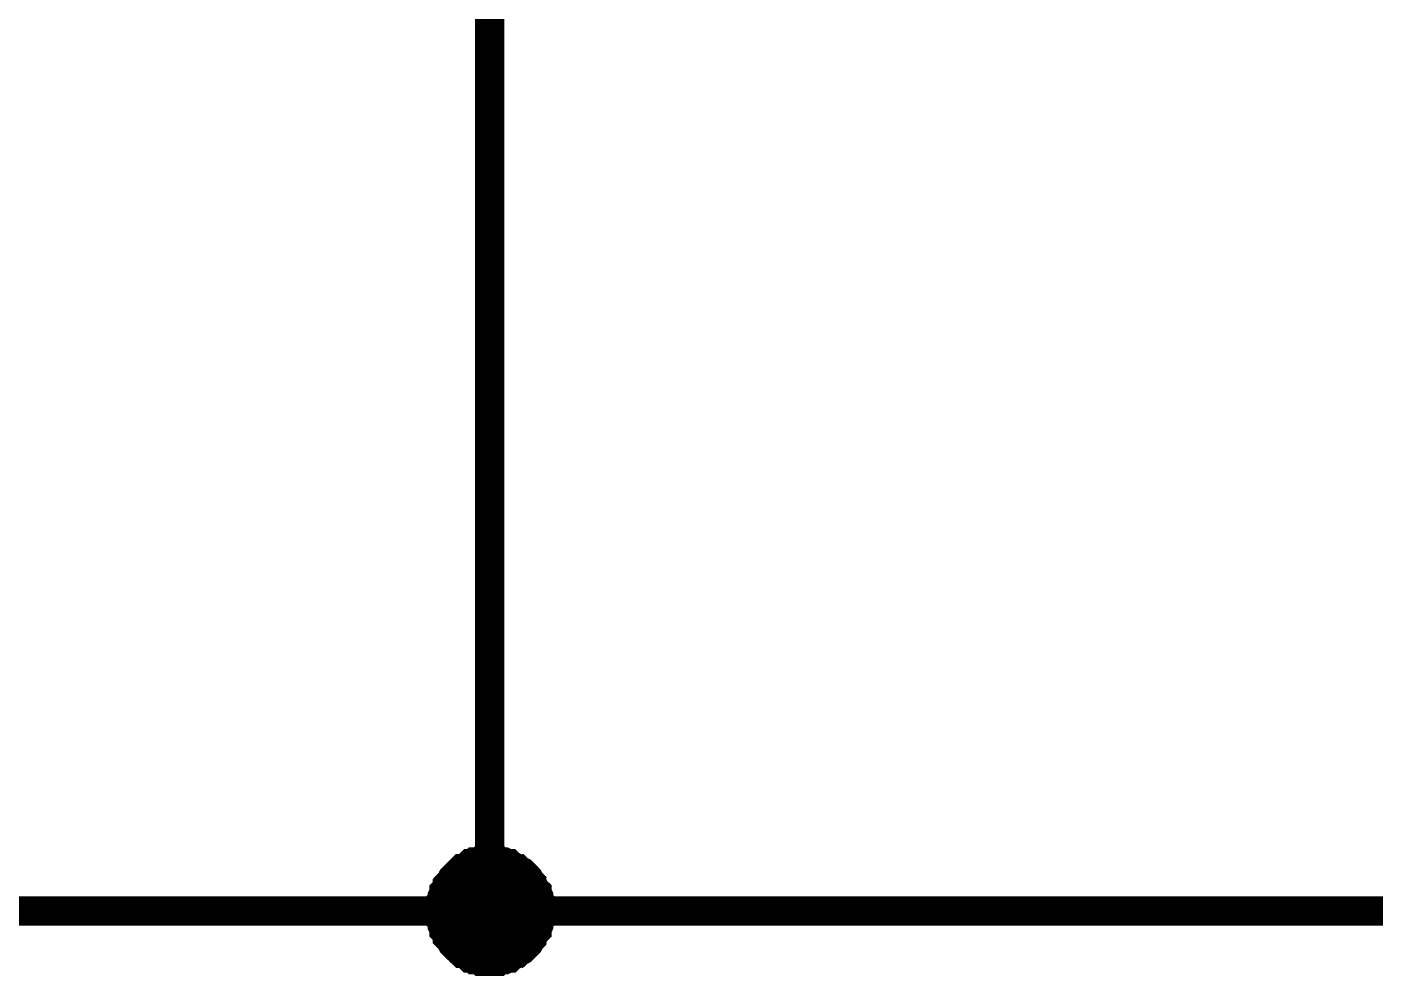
# Model space of a CAD drawing. Header units: millimetres. Extents: x -2024 to 917, y -725 to 13.
# Drawn here: x 332.43 to 346.15, y -219.45 to -209.79 of the extents above; entities that cross this region are included whole.
import ezdxf

# ---------------------------------------------------------------- set-up
doc = ezdxf.new("R2010")
doc.units = ezdxf.units.MM
doc.layers.add('Sheet', color=255, linetype='Continuous')

msp = doc.modelspace()

# ---------------------------------------------------------------- linework, layer by layer
at = {"layer": 'Sheet'}
for points, const_width in [([(277.171, -205.047), (277.171, -218.791), (292.167, -218.791), (307.162, -218.791), (319.658, -218.791), (337.136, -218.791)], 0.3), ([(337.136, -208.789), (337.136, -218.791), (352.131, -218.791), (352.131, -205.047)], 0.3), ([(336.639, -218.791), (336.639, -218.758), (336.639, -218.741), (336.639, -218.708), (336.656, -218.692), (336.656, -218.658), (336.656, -218.642), (336.673, -218.609), (336.673, -218.592), (336.689, -218.576), (336.706, -218.542), (336.706, -218.526), (336.722, -218.509), (336.739, -218.493), (336.755, -218.46), (336.772, -218.443), (336.788, -218.427), (336.805, -218.41), (336.822, -218.393), (336.838, -218.377), (336.855, -218.36), (336.871, -218.36), (336.904, -218.344), (336.921, -218.327), (336.937, -218.311), (336.97, -218.311), (336.987, -218.294), (337.004, -218.294), (337.037, -218.294), (337.053, -218.278), (337.086, -218.278), (337.103, -218.278), (337.136, -218.278)], 0.3), ([(336.639, -218.791), (336.639, -218.758), (336.639, -218.741), (336.639, -218.708), (336.656, -218.692), (336.656, -218.658), (336.656, -218.642), (336.673, -218.609), (336.673, -218.592), (336.689, -218.576), (336.706, -218.542), (336.706, -218.526), (336.722, -218.509), (336.739, -218.493), (336.755, -218.46), (336.772, -218.443), (336.788, -218.427), (336.805, -218.41), (336.822, -218.393), (336.838, -218.377), (336.855, -218.36), (336.871, -218.36), (336.904, -218.344), (336.921, -218.327), (336.937, -218.311), (336.97, -218.311), (336.987, -218.294), (337.004, -218.294), (337.037, -218.294), (337.053, -218.278), (337.086, -218.278), (337.103, -218.278), (337.136, -218.278)], 0.3), ([(336.639, -218.791), (336.639, -218.758), (336.639, -218.741), (336.639, -218.708), (336.656, -218.692), (336.656, -218.658), (336.656, -218.642), (336.673, -218.609), (336.673, -218.592), (336.689, -218.576), (336.706, -218.542), (336.706, -218.526), (336.722, -218.509), (336.739, -218.493), (336.755, -218.46), (336.772, -218.443), (336.788, -218.427), (336.805, -218.41), (336.822, -218.393), (336.838, -218.377), (336.855, -218.36), (336.871, -218.36), (336.904, -218.344), (336.921, -218.327), (336.937, -218.311), (336.97, -218.311), (336.987, -218.294), (337.004, -218.294), (337.037, -218.294), (337.053, -218.278), (337.086, -218.278), (337.103, -218.278), (337.136, -218.278)], 0.3), ([(336.639, -218.791), (336.639, -218.758), (336.639, -218.741), (336.639, -218.708), (336.656, -218.692), (336.656, -218.658), (336.656, -218.642), (336.673, -218.609), (336.673, -218.592), (336.689, -218.576), (336.706, -218.542), (336.706, -218.526), (336.722, -218.509), (336.739, -218.493), (336.755, -218.46), (336.772, -218.443), (336.788, -218.427), (336.805, -218.41), (336.822, -218.393), (336.838, -218.377), (336.855, -218.36), (336.871, -218.36), (336.904, -218.344), (336.921, -218.327), (336.937, -218.311), (336.97, -218.311), (336.987, -218.294), (337.004, -218.294), (337.037, -218.294), (337.053, -218.278), (337.086, -218.278), (337.103, -218.278), (337.136, -218.278)], 0.3), ([(336.639, -218.791), (336.639, -218.758), (336.639, -218.741), (336.639, -218.708), (336.656, -218.692), (336.656, -218.658), (336.656, -218.642), (336.673, -218.609), (336.673, -218.592), (336.689, -218.576), (336.706, -218.542), (336.706, -218.526), (336.722, -218.509), (336.739, -218.493), (336.755, -218.46), (336.772, -218.443), (336.788, -218.427), (336.805, -218.41), (336.822, -218.393), (336.838, -218.377), (336.855, -218.36), (336.871, -218.36), (336.904, -218.344), (336.921, -218.327), (336.937, -218.311), (336.97, -218.311), (336.987, -218.294), (337.004, -218.294), (337.037, -218.294), (337.053, -218.278), (337.086, -218.278), (337.103, -218.278), (337.136, -218.278)], 0.0991), ([(336.639, -218.791), (336.639, -218.758), (336.639, -218.741), (336.639, -218.708), (336.656, -218.692), (336.656, -218.658), (336.656, -218.642), (336.673, -218.609), (336.673, -218.592), (336.689, -218.576), (336.706, -218.542), (336.706, -218.526), (336.722, -218.509), (336.739, -218.493), (336.755, -218.46), (336.772, -218.443), (336.788, -218.427), (336.805, -218.41), (336.822, -218.393), (336.838, -218.377), (336.855, -218.36), (336.871, -218.36), (336.904, -218.344), (336.921, -218.327), (336.937, -218.311), (336.97, -218.311), (336.987, -218.294), (337.004, -218.294), (337.037, -218.294), (337.053, -218.278), (337.086, -218.278), (337.103, -218.278), (337.136, -218.278)], 0.0991), ([(336.639, -218.791), (336.639, -218.758), (336.639, -218.741), (336.639, -218.708), (336.656, -218.692), (336.656, -218.658), (336.656, -218.642), (336.673, -218.609), (336.673, -218.592), (336.689, -218.576), (336.706, -218.542), (336.706, -218.526), (336.722, -218.509), (336.739, -218.493), (336.755, -218.46), (336.772, -218.443), (336.788, -218.427), (336.805, -218.41), (336.822, -218.393), (336.838, -218.377), (336.855, -218.36), (336.871, -218.36), (336.904, -218.344), (336.921, -218.327), (336.937, -218.311), (336.97, -218.311), (336.987, -218.294), (337.004, -218.294), (337.037, -218.294), (337.053, -218.278), (337.086, -218.278), (337.103, -218.278), (337.136, -218.278)], 0.0991), ([(336.639, -218.791), (336.639, -218.758), (336.639, -218.741), (336.639, -218.708), (336.656, -218.692), (336.656, -218.658), (336.656, -218.642), (336.673, -218.609), (336.673, -218.592), (336.689, -218.576), (336.706, -218.542), (336.706, -218.526), (336.722, -218.509), (336.739, -218.493), (336.755, -218.46), (336.772, -218.443), (336.788, -218.427), (336.805, -218.41), (336.822, -218.393), (336.838, -218.377), (336.855, -218.36), (336.871, -218.36), (336.904, -218.344), (336.921, -218.327), (336.937, -218.311), (336.97, -218.311), (336.987, -218.294), (337.004, -218.294), (337.037, -218.294), (337.053, -218.278), (337.086, -218.278), (337.103, -218.278), (337.136, -218.278)], 0.0991), ([(337.136, -218.278), (337.136, -218.278)], 0.3), ([(337.136, -218.278), (337.169, -218.278), (337.186, -218.278), (337.219, -218.278), (337.235, -218.294), (337.268, -218.294), (337.285, -218.294), (337.318, -218.311), (337.335, -218.311), (337.351, -218.327), (337.384, -218.344), (337.401, -218.36), (337.417, -218.36), (337.434, -218.377), (337.467, -218.393), (337.484, -218.41), (337.5, -218.427), (337.517, -218.443), (337.533, -218.46), (337.55, -218.493), (337.566, -218.509), (337.566, -218.526), (337.583, -218.542), (337.599, -218.576), (337.616, -218.592), (337.616, -218.609), (337.633, -218.642), (337.633, -218.658), (337.633, -218.692), (337.649, -218.708), (337.649, -218.741), (337.649, -218.758), (337.649, -218.791)], 0.3), ([(337.136, -218.278), (337.136, -218.278)], 0.3), ([(337.136, -218.278), (337.169, -218.278), (337.186, -218.278), (337.219, -218.278), (337.235, -218.294), (337.268, -218.294), (337.285, -218.294), (337.318, -218.311), (337.335, -218.311), (337.351, -218.327), (337.384, -218.344), (337.401, -218.36), (337.417, -218.36), (337.434, -218.377), (337.467, -218.393), (337.484, -218.41), (337.5, -218.427), (337.517, -218.443), (337.533, -218.46), (337.55, -218.493), (337.566, -218.509), (337.566, -218.526), (337.583, -218.542), (337.599, -218.576), (337.616, -218.592), (337.616, -218.609), (337.633, -218.642), (337.633, -218.658), (337.633, -218.692), (337.649, -218.708), (337.649, -218.741), (337.649, -218.758), (337.649, -218.791)], 0.3), ([(337.136, -218.278), (337.136, -218.278)], 0.3), ([(337.136, -218.278), (337.169, -218.278), (337.186, -218.278), (337.219, -218.278), (337.235, -218.294), (337.268, -218.294), (337.285, -218.294), (337.318, -218.311), (337.335, -218.311), (337.351, -218.327), (337.384, -218.344), (337.401, -218.36), (337.417, -218.36), (337.434, -218.377), (337.467, -218.393), (337.484, -218.41), (337.5, -218.427), (337.517, -218.443), (337.533, -218.46), (337.55, -218.493), (337.566, -218.509), (337.566, -218.526), (337.583, -218.542), (337.599, -218.576), (337.616, -218.592), (337.616, -218.609), (337.633, -218.642), (337.633, -218.658), (337.633, -218.692), (337.649, -218.708), (337.649, -218.741), (337.649, -218.758), (337.649, -218.791)], 0.3), ([(337.136, -218.278), (337.136, -218.278)], 0.3), ([(337.136, -218.278), (337.169, -218.278), (337.186, -218.278), (337.219, -218.278), (337.235, -218.294), (337.268, -218.294), (337.285, -218.294), (337.318, -218.311), (337.335, -218.311), (337.351, -218.327), (337.384, -218.344), (337.401, -218.36), (337.417, -218.36), (337.434, -218.377), (337.467, -218.393), (337.484, -218.41), (337.5, -218.427), (337.517, -218.443), (337.533, -218.46), (337.55, -218.493), (337.566, -218.509), (337.566, -218.526), (337.583, -218.542), (337.599, -218.576), (337.616, -218.592), (337.616, -218.609), (337.633, -218.642), (337.633, -218.658), (337.633, -218.692), (337.649, -218.708), (337.649, -218.741), (337.649, -218.758), (337.649, -218.791)], 0.3), ([(337.136, -218.278), (337.136, -218.278)], 0.0991), ([(337.136, -218.278), (337.169, -218.278), (337.186, -218.278), (337.219, -218.278), (337.235, -218.294), (337.268, -218.294), (337.285, -218.294), (337.318, -218.311), (337.335, -218.311), (337.351, -218.327), (337.384, -218.344), (337.401, -218.36), (337.417, -218.36), (337.434, -218.377), (337.467, -218.393), (337.484, -218.41), (337.5, -218.427), (337.517, -218.443), (337.533, -218.46), (337.55, -218.493), (337.566, -218.509), (337.566, -218.526), (337.583, -218.542), (337.599, -218.576), (337.616, -218.592), (337.616, -218.609), (337.633, -218.642), (337.633, -218.658), (337.633, -218.692), (337.649, -218.708), (337.649, -218.741), (337.649, -218.758), (337.649, -218.791)], 0.0991), ([(337.136, -218.278), (337.136, -218.278)], 0.0991), ([(337.136, -218.278), (337.169, -218.278), (337.186, -218.278), (337.219, -218.278), (337.235, -218.294), (337.268, -218.294), (337.285, -218.294), (337.318, -218.311), (337.335, -218.311), (337.351, -218.327), (337.384, -218.344), (337.401, -218.36), (337.417, -218.36), (337.434, -218.377), (337.467, -218.393), (337.484, -218.41), (337.5, -218.427), (337.517, -218.443), (337.533, -218.46), (337.55, -218.493), (337.566, -218.509), (337.566, -218.526), (337.583, -218.542), (337.599, -218.576), (337.616, -218.592), (337.616, -218.609), (337.633, -218.642), (337.633, -218.658), (337.633, -218.692), (337.649, -218.708), (337.649, -218.741), (337.649, -218.758), (337.649, -218.791)], 0.0991), ([(337.136, -218.278), (337.136, -218.278)], 0.0991), ([(337.136, -218.278), (337.169, -218.278), (337.186, -218.278), (337.219, -218.278), (337.235, -218.294), (337.268, -218.294), (337.285, -218.294), (337.318, -218.311), (337.335, -218.311), (337.351, -218.327), (337.384, -218.344), (337.401, -218.36), (337.417, -218.36), (337.434, -218.377), (337.467, -218.393), (337.484, -218.41), (337.5, -218.427), (337.517, -218.443), (337.533, -218.46), (337.55, -218.493), (337.566, -218.509), (337.566, -218.526), (337.583, -218.542), (337.599, -218.576), (337.616, -218.592), (337.616, -218.609), (337.633, -218.642), (337.633, -218.658), (337.633, -218.692), (337.649, -218.708), (337.649, -218.741), (337.649, -218.758), (337.649, -218.791)], 0.0991), ([(337.136, -218.278), (337.136, -218.278)], 0.0991), ([(337.136, -218.278), (337.169, -218.278), (337.186, -218.278), (337.219, -218.278), (337.235, -218.294), (337.268, -218.294), (337.285, -218.294), (337.318, -218.311), (337.335, -218.311), (337.351, -218.327), (337.384, -218.344), (337.401, -218.36), (337.417, -218.36), (337.434, -218.377), (337.467, -218.393), (337.484, -218.41), (337.5, -218.427), (337.517, -218.443), (337.533, -218.46), (337.55, -218.493), (337.566, -218.509), (337.566, -218.526), (337.583, -218.542), (337.599, -218.576), (337.616, -218.592), (337.616, -218.609), (337.633, -218.642), (337.633, -218.658), (337.633, -218.692), (337.649, -218.708), (337.649, -218.741), (337.649, -218.758), (337.649, -218.791)], 0.0991), ([(337.136, -219.304), (337.103, -219.304), (337.086, -219.304), (337.053, -219.304), (337.037, -219.288), (337.004, -219.288), (336.987, -219.288), (336.97, -219.271), (336.937, -219.271), (336.921, -219.255), (336.904, -219.238), (336.871, -219.221), (336.855, -219.221), (336.838, -219.205), (336.822, -219.188), (336.805, -219.172), (336.788, -219.155), (336.772, -219.139), (336.755, -219.122), (336.739, -219.089), (336.722, -219.072), (336.706, -219.056), (336.706, -219.039), (336.689, -219.006), (336.673, -218.99), (336.673, -218.973), (336.656, -218.94), (336.656, -218.923), (336.656, -218.89), (336.639, -218.874), (336.639, -218.841), (336.639, -218.824), (336.639, -218.791)], 0.3), ([(336.639, -218.791), (336.639, -218.791)], 0.3), ([(337.136, -219.304), (337.103, -219.304), (337.086, -219.304), (337.053, -219.304), (337.037, -219.288), (337.004, -219.288), (336.987, -219.288), (336.97, -219.271), (336.937, -219.271), (336.921, -219.255), (336.904, -219.238), (336.871, -219.221), (336.855, -219.221), (336.838, -219.205), (336.822, -219.188), (336.805, -219.172), (336.788, -219.155), (336.772, -219.139), (336.755, -219.122), (336.739, -219.089), (336.722, -219.072), (336.706, -219.056), (336.706, -219.039), (336.689, -219.006), (336.673, -218.99), (336.673, -218.973), (336.656, -218.94), (336.656, -218.923), (336.656, -218.89), (336.639, -218.874), (336.639, -218.841), (336.639, -218.824), (336.639, -218.791)], 0.3), ([(336.639, -218.791), (336.639, -218.791)], 0.3), ([(337.136, -219.304), (337.103, -219.304), (337.086, -219.304), (337.053, -219.304), (337.037, -219.288), (337.004, -219.288), (336.987, -219.288), (336.97, -219.271), (336.937, -219.271), (336.921, -219.255), (336.904, -219.238), (336.871, -219.221), (336.855, -219.221), (336.838, -219.205), (336.822, -219.188), (336.805, -219.172), (336.788, -219.155), (336.772, -219.139), (336.755, -219.122), (336.739, -219.089), (336.722, -219.072), (336.706, -219.056), (336.706, -219.039), (336.689, -219.006), (336.673, -218.99), (336.673, -218.973), (336.656, -218.94), (336.656, -218.923), (336.656, -218.89), (336.639, -218.874), (336.639, -218.841), (336.639, -218.824), (336.639, -218.791)], 0.3), ([(336.639, -218.791), (336.639, -218.791)], 0.3), ([(337.136, -219.304), (337.103, -219.304), (337.086, -219.304), (337.053, -219.304), (337.037, -219.288), (337.004, -219.288), (336.987, -219.288), (336.97, -219.271), (336.937, -219.271), (336.921, -219.255), (336.904, -219.238), (336.871, -219.221), (336.855, -219.221), (336.838, -219.205), (336.822, -219.188), (336.805, -219.172), (336.788, -219.155), (336.772, -219.139), (336.755, -219.122), (336.739, -219.089), (336.722, -219.072), (336.706, -219.056), (336.706, -219.039), (336.689, -219.006), (336.673, -218.99), (336.673, -218.973), (336.656, -218.94), (336.656, -218.923), (336.656, -218.89), (336.639, -218.874), (336.639, -218.841), (336.639, -218.824), (336.639, -218.791)], 0.3), ([(336.639, -218.791), (336.639, -218.791)], 0.3), ([(337.649, -218.791), (337.649, -218.824), (337.649, -218.841), (337.649, -218.874), (337.633, -218.89), (337.633, -218.923), (337.633, -218.94), (337.616, -218.973), (337.616, -218.99), (337.599, -219.006), (337.583, -219.039), (337.566, -219.056), (337.566, -219.072), (337.55, -219.089), (337.533, -219.122), (337.517, -219.139), (337.5, -219.155), (337.484, -219.172), (337.467, -219.188), (337.434, -219.205), (337.417, -219.221), (337.401, -219.221), (337.384, -219.238), (337.351, -219.255), (337.335, -219.271), (337.318, -219.271), (337.285, -219.288), (337.268, -219.288), (337.235, -219.288), (337.219, -219.304), (337.186, -219.304), (337.169, -219.304), (337.136, -219.304)], 0.3), ([(337.649, -218.791), (337.649, -218.824), (337.649, -218.841), (337.649, -218.874), (337.633, -218.89), (337.633, -218.923), (337.633, -218.94), (337.616, -218.973), (337.616, -218.99), (337.599, -219.006), (337.583, -219.039), (337.566, -219.056), (337.566, -219.072), (337.55, -219.089), (337.533, -219.122), (337.517, -219.139), (337.5, -219.155), (337.484, -219.172), (337.467, -219.188), (337.434, -219.205), (337.417, -219.221), (337.401, -219.221), (337.384, -219.238), (337.351, -219.255), (337.335, -219.271), (337.318, -219.271), (337.285, -219.288), (337.268, -219.288), (337.235, -219.288), (337.219, -219.304), (337.186, -219.304), (337.169, -219.304), (337.136, -219.304)], 0.3), ([(337.649, -218.791), (337.649, -218.824), (337.649, -218.841), (337.649, -218.874), (337.633, -218.89), (337.633, -218.923), (337.633, -218.94), (337.616, -218.973), (337.616, -218.99), (337.599, -219.006), (337.583, -219.039), (337.566, -219.056), (337.566, -219.072), (337.55, -219.089), (337.533, -219.122), (337.517, -219.139), (337.5, -219.155), (337.484, -219.172), (337.467, -219.188), (337.434, -219.205), (337.417, -219.221), (337.401, -219.221), (337.384, -219.238), (337.351, -219.255), (337.335, -219.271), (337.318, -219.271), (337.285, -219.288), (337.268, -219.288), (337.235, -219.288), (337.219, -219.304), (337.186, -219.304), (337.169, -219.304), (337.136, -219.304)], 0.3), ([(337.649, -218.791), (337.649, -218.824), (337.649, -218.841), (337.649, -218.874), (337.633, -218.89), (337.633, -218.923), (337.633, -218.94), (337.616, -218.973), (337.616, -218.99), (337.599, -219.006), (337.583, -219.039), (337.566, -219.056), (337.566, -219.072), (337.55, -219.089), (337.533, -219.122), (337.517, -219.139), (337.5, -219.155), (337.484, -219.172), (337.467, -219.188), (337.434, -219.205), (337.417, -219.221), (337.401, -219.221), (337.384, -219.238), (337.351, -219.255), (337.335, -219.271), (337.318, -219.271), (337.285, -219.288), (337.268, -219.288), (337.235, -219.288), (337.219, -219.304), (337.186, -219.304), (337.169, -219.304), (337.136, -219.304)], 0.3), ([(337.649, -218.791), (337.649, -218.791), (337.649, -218.791), (337.649, -218.791), (337.649, -218.791), (337.649, -218.791), (337.649, -218.791), (337.649, -218.791), (337.649, -218.791), (337.649, -218.791), (337.649, -218.791), (337.649, -218.791), (337.649, -218.791), (337.649, -218.791), (337.649, -218.791), (337.649, -218.791), (337.649, -218.791), (337.649, -218.791), (337.649, -218.791), (337.649, -218.791), (337.649, -218.791), (337.649, -218.791), (337.649, -218.791), (337.649, -218.791), (337.649, -218.791), (337.649, -218.791), (337.649, -218.791), (337.649, -218.791), (337.649, -218.791), (337.649, -218.791), (337.649, -218.791), (337.649, -218.791), (337.649, -218.791)], 0.3), ([(337.649, -218.791), (337.649, -218.791)], 0.3), ([(337.649, -218.791), (337.649, -218.791), (337.649, -218.791), (337.649, -218.791), (337.649, -218.791), (337.649, -218.791), (337.649, -218.791), (337.649, -218.791), (337.649, -218.791), (337.649, -218.791), (337.649, -218.791), (337.649, -218.791), (337.649, -218.791), (337.649, -218.791), (337.649, -218.791), (337.649, -218.791), (337.649, -218.791), (337.649, -218.791), (337.649, -218.791), (337.649, -218.791), (337.649, -218.791), (337.649, -218.791), (337.649, -218.791), (337.649, -218.791), (337.649, -218.791), (337.649, -218.791), (337.649, -218.791), (337.649, -218.791), (337.649, -218.791), (337.649, -218.791), (337.649, -218.791), (337.649, -218.791), (337.649, -218.791)], 0.3), ([(337.649, -218.791), (337.649, -218.791)], 0.3), ([(337.649, -218.791), (337.649, -218.791), (337.649, -218.791), (337.649, -218.791), (337.649, -218.791), (337.649, -218.791), (337.649, -218.791), (337.649, -218.791), (337.649, -218.791), (337.649, -218.791), (337.649, -218.791), (337.649, -218.791), (337.649, -218.791), (337.649, -218.791), (337.649, -218.791), (337.649, -218.791), (337.649, -218.791), (337.649, -218.791), (337.649, -218.791), (337.649, -218.791), (337.649, -218.791), (337.649, -218.791), (337.649, -218.791), (337.649, -218.791), (337.649, -218.791), (337.649, -218.791), (337.649, -218.791), (337.649, -218.791), (337.649, -218.791), (337.649, -218.791), (337.649, -218.791), (337.649, -218.791), (337.649, -218.791)], 0.3), ([(337.649, -218.791), (337.649, -218.791)], 0.3), ([(337.649, -218.791), (337.649, -218.791), (337.649, -218.791), (337.649, -218.791), (337.649, -218.791), (337.649, -218.791), (337.649, -218.791), (337.649, -218.791), (337.649, -218.791), (337.649, -218.791), (337.649, -218.791), (337.649, -218.791), (337.649, -218.791), (337.649, -218.791), (337.649, -218.791), (337.649, -218.791), (337.649, -218.791), (337.649, -218.791), (337.649, -218.791), (337.649, -218.791), (337.649, -218.791), (337.649, -218.791), (337.649, -218.791), (337.649, -218.791), (337.649, -218.791), (337.649, -218.791), (337.649, -218.791), (337.649, -218.791), (337.649, -218.791), (337.649, -218.791), (337.649, -218.791), (337.649, -218.791), (337.649, -218.791)], 0.3), ([(337.649, -218.791), (337.649, -218.791)], 0.3), ([(337.136, -219.304), (337.103, -219.304), (337.086, -219.304), (337.053, -219.304), (337.037, -219.288), (337.004, -219.288), (336.987, -219.288), (336.97, -219.271), (336.937, -219.271), (336.921, -219.255), (336.904, -219.238), (336.871, -219.221), (336.855, -219.221), (336.838, -219.205), (336.822, -219.188), (336.805, -219.172), (336.788, -219.155), (336.772, -219.139), (336.755, -219.122), (336.739, -219.089), (336.722, -219.072), (336.706, -219.056), (336.706, -219.039), (336.689, -219.006), (336.673, -218.99), (336.673, -218.973), (336.656, -218.94), (336.656, -218.923), (336.656, -218.89), (336.639, -218.874), (336.639, -218.841), (336.639, -218.824), (336.639, -218.791)], 0.0991), ([(336.639, -218.791), (336.639, -218.791)], 0.0991), ([(337.136, -219.304), (337.103, -219.304), (337.086, -219.304), (337.053, -219.304), (337.037, -219.288), (337.004, -219.288), (336.987, -219.288), (336.97, -219.271), (336.937, -219.271), (336.921, -219.255), (336.904, -219.238), (336.871, -219.221), (336.855, -219.221), (336.838, -219.205), (336.822, -219.188), (336.805, -219.172), (336.788, -219.155), (336.772, -219.139), (336.755, -219.122), (336.739, -219.089), (336.722, -219.072), (336.706, -219.056), (336.706, -219.039), (336.689, -219.006), (336.673, -218.99), (336.673, -218.973), (336.656, -218.94), (336.656, -218.923), (336.656, -218.89), (336.639, -218.874), (336.639, -218.841), (336.639, -218.824), (336.639, -218.791)], 0.0991), ([(336.639, -218.791), (336.639, -218.791)], 0.0991), ([(337.136, -219.304), (337.103, -219.304), (337.086, -219.304), (337.053, -219.304), (337.037, -219.288), (337.004, -219.288), (336.987, -219.288), (336.97, -219.271), (336.937, -219.271), (336.921, -219.255), (336.904, -219.238), (336.871, -219.221), (336.855, -219.221), (336.838, -219.205), (336.822, -219.188), (336.805, -219.172), (336.788, -219.155), (336.772, -219.139), (336.755, -219.122), (336.739, -219.089), (336.722, -219.072), (336.706, -219.056), (336.706, -219.039), (336.689, -219.006), (336.673, -218.99), (336.673, -218.973), (336.656, -218.94), (336.656, -218.923), (336.656, -218.89), (336.639, -218.874), (336.639, -218.841), (336.639, -218.824), (336.639, -218.791)], 0.0991), ([(336.639, -218.791), (336.639, -218.791)], 0.0991), ([(337.136, -219.304), (337.103, -219.304), (337.086, -219.304), (337.053, -219.304), (337.037, -219.288), (337.004, -219.288), (336.987, -219.288), (336.97, -219.271), (336.937, -219.271), (336.921, -219.255), (336.904, -219.238), (336.871, -219.221), (336.855, -219.221), (336.838, -219.205), (336.822, -219.188), (336.805, -219.172), (336.788, -219.155), (336.772, -219.139), (336.755, -219.122), (336.739, -219.089), (336.722, -219.072), (336.706, -219.056), (336.706, -219.039), (336.689, -219.006), (336.673, -218.99), (336.673, -218.973), (336.656, -218.94), (336.656, -218.923), (336.656, -218.89), (336.639, -218.874), (336.639, -218.841), (336.639, -218.824), (336.639, -218.791)], 0.0991), ([(336.639, -218.791), (336.639, -218.791)], 0.0991), ([(337.649, -218.791), (337.649, -218.824), (337.649, -218.841), (337.649, -218.874), (337.633, -218.89), (337.633, -218.923), (337.633, -218.94), (337.616, -218.973), (337.616, -218.99), (337.599, -219.006), (337.583, -219.039), (337.566, -219.056), (337.566, -219.072), (337.55, -219.089), (337.533, -219.122), (337.517, -219.139), (337.5, -219.155), (337.484, -219.172), (337.467, -219.188), (337.434, -219.205), (337.417, -219.221), (337.401, -219.221), (337.384, -219.238), (337.351, -219.255), (337.335, -219.271), (337.318, -219.271), (337.285, -219.288), (337.268, -219.288), (337.235, -219.288), (337.219, -219.304), (337.186, -219.304), (337.169, -219.304), (337.136, -219.304)], 0.0991), ([(337.649, -218.791), (337.649, -218.824), (337.649, -218.841), (337.649, -218.874), (337.633, -218.89), (337.633, -218.923), (337.633, -218.94), (337.616, -218.973), (337.616, -218.99), (337.599, -219.006), (337.583, -219.039), (337.566, -219.056), (337.566, -219.072), (337.55, -219.089), (337.533, -219.122), (337.517, -219.139), (337.5, -219.155), (337.484, -219.172), (337.467, -219.188), (337.434, -219.205), (337.417, -219.221), (337.401, -219.221), (337.384, -219.238), (337.351, -219.255), (337.335, -219.271), (337.318, -219.271), (337.285, -219.288), (337.268, -219.288), (337.235, -219.288), (337.219, -219.304), (337.186, -219.304), (337.169, -219.304), (337.136, -219.304)], 0.0991), ([(337.649, -218.791), (337.649, -218.824), (337.649, -218.841), (337.649, -218.874), (337.633, -218.89), (337.633, -218.923), (337.633, -218.94), (337.616, -218.973), (337.616, -218.99), (337.599, -219.006), (337.583, -219.039), (337.566, -219.056), (337.566, -219.072), (337.55, -219.089), (337.533, -219.122), (337.517, -219.139), (337.5, -219.155), (337.484, -219.172), (337.467, -219.188), (337.434, -219.205), (337.417, -219.221), (337.401, -219.221), (337.384, -219.238), (337.351, -219.255), (337.335, -219.271), (337.318, -219.271), (337.285, -219.288), (337.268, -219.288), (337.235, -219.288), (337.219, -219.304), (337.186, -219.304), (337.169, -219.304), (337.136, -219.304)], 0.0991), ([(337.649, -218.791), (337.649, -218.824), (337.649, -218.841), (337.649, -218.874), (337.633, -218.89), (337.633, -218.923), (337.633, -218.94), (337.616, -218.973), (337.616, -218.99), (337.599, -219.006), (337.583, -219.039), (337.566, -219.056), (337.566, -219.072), (337.55, -219.089), (337.533, -219.122), (337.517, -219.139), (337.5, -219.155), (337.484, -219.172), (337.467, -219.188), (337.434, -219.205), (337.417, -219.221), (337.401, -219.221), (337.384, -219.238), (337.351, -219.255), (337.335, -219.271), (337.318, -219.271), (337.285, -219.288), (337.268, -219.288), (337.235, -219.288), (337.219, -219.304), (337.186, -219.304), (337.169, -219.304), (337.136, -219.304)], 0.0991), ([(337.649, -218.791), (337.649, -218.791), (337.649, -218.791), (337.649, -218.791), (337.649, -218.791), (337.649, -218.791), (337.649, -218.791), (337.649, -218.791), (337.649, -218.791), (337.649, -218.791), (337.649, -218.791), (337.649, -218.791), (337.649, -218.791), (337.649, -218.791), (337.649, -218.791), (337.649, -218.791), (337.649, -218.791), (337.649, -218.791), (337.649, -218.791), (337.649, -218.791), (337.649, -218.791), (337.649, -218.791), (337.649, -218.791), (337.649, -218.791), (337.649, -218.791), (337.649, -218.791), (337.649, -218.791), (337.649, -218.791), (337.649, -218.791), (337.649, -218.791), (337.649, -218.791), (337.649, -218.791), (337.649, -218.791)], 0.0991), ([(337.649, -218.791), (337.649, -218.791)], 0.0991), ([(337.649, -218.791), (337.649, -218.791), (337.649, -218.791), (337.649, -218.791), (337.649, -218.791), (337.649, -218.791), (337.649, -218.791), (337.649, -218.791), (337.649, -218.791), (337.649, -218.791), (337.649, -218.791), (337.649, -218.791), (337.649, -218.791), (337.649, -218.791), (337.649, -218.791), (337.649, -218.791), (337.649, -218.791), (337.649, -218.791), (337.649, -218.791), (337.649, -218.791), (337.649, -218.791), (337.649, -218.791), (337.649, -218.791), (337.649, -218.791), (337.649, -218.791), (337.649, -218.791), (337.649, -218.791), (337.649, -218.791), (337.649, -218.791), (337.649, -218.791), (337.649, -218.791), (337.649, -218.791), (337.649, -218.791)], 0.0991), ([(337.649, -218.791), (337.649, -218.791)], 0.0991), ([(337.649, -218.791), (337.649, -218.791), (337.649, -218.791), (337.649, -218.791), (337.649, -218.791), (337.649, -218.791), (337.649, -218.791), (337.649, -218.791), (337.649, -218.791), (337.649, -218.791), (337.649, -218.791), (337.649, -218.791), (337.649, -218.791), (337.649, -218.791), (337.649, -218.791), (337.649, -218.791), (337.649, -218.791), (337.649, -218.791), (337.649, -218.791), (337.649, -218.791), (337.649, -218.791), (337.649, -218.791), (337.649, -218.791), (337.649, -218.791), (337.649, -218.791), (337.649, -218.791), (337.649, -218.791), (337.649, -218.791), (337.649, -218.791), (337.649, -218.791), (337.649, -218.791), (337.649, -218.791), (337.649, -218.791)], 0.0991), ([(337.649, -218.791), (337.649, -218.791)], 0.0991), ([(337.649, -218.791), (337.649, -218.791), (337.649, -218.791), (337.649, -218.791), (337.649, -218.791), (337.649, -218.791), (337.649, -218.791), (337.649, -218.791), (337.649, -218.791), (337.649, -218.791), (337.649, -218.791), (337.649, -218.791), (337.649, -218.791), (337.649, -218.791), (337.649, -218.791), (337.649, -218.791), (337.649, -218.791), (337.649, -218.791), (337.649, -218.791), (337.649, -218.791), (337.649, -218.791), (337.649, -218.791), (337.649, -218.791), (337.649, -218.791), (337.649, -218.791), (337.649, -218.791), (337.649, -218.791), (337.649, -218.791), (337.649, -218.791), (337.649, -218.791), (337.649, -218.791), (337.649, -218.791), (337.649, -218.791)], 0.0991), ([(337.649, -218.791), (337.649, -218.791)], 0.0991)]:
    msp.add_lwpolyline(points, dxfattribs=dict(at, const_width=const_width))
at = {"layer": 'Sheet', "const_width": 0.508}
msp.add_lwpolyline([(336.835, -218.782, 1), (337.343, -218.782, 1)], format="xyb", close=True, dxfattribs=at)

doc.saveas('drawing.dxf')
